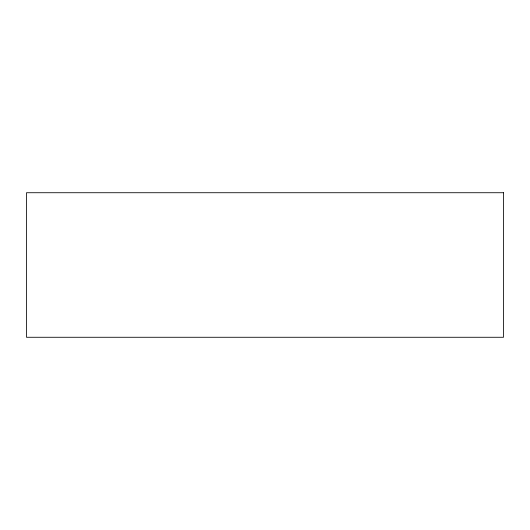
<?xml version="1.0" encoding="UTF-8"?>
<svg xmlns="http://www.w3.org/2000/svg" width="530" height="530" viewBox="0 0 530 530"><rect width="100%" height="100%" fill="white"/><g stroke="black" fill="none" stroke-linecap="round" stroke-linejoin="round"><path stroke-width="0.79" d="M503.5 192.728L26.5 192.728L26.5 337.272L503.5 337.272L503.5 192.728"/></g></svg>
